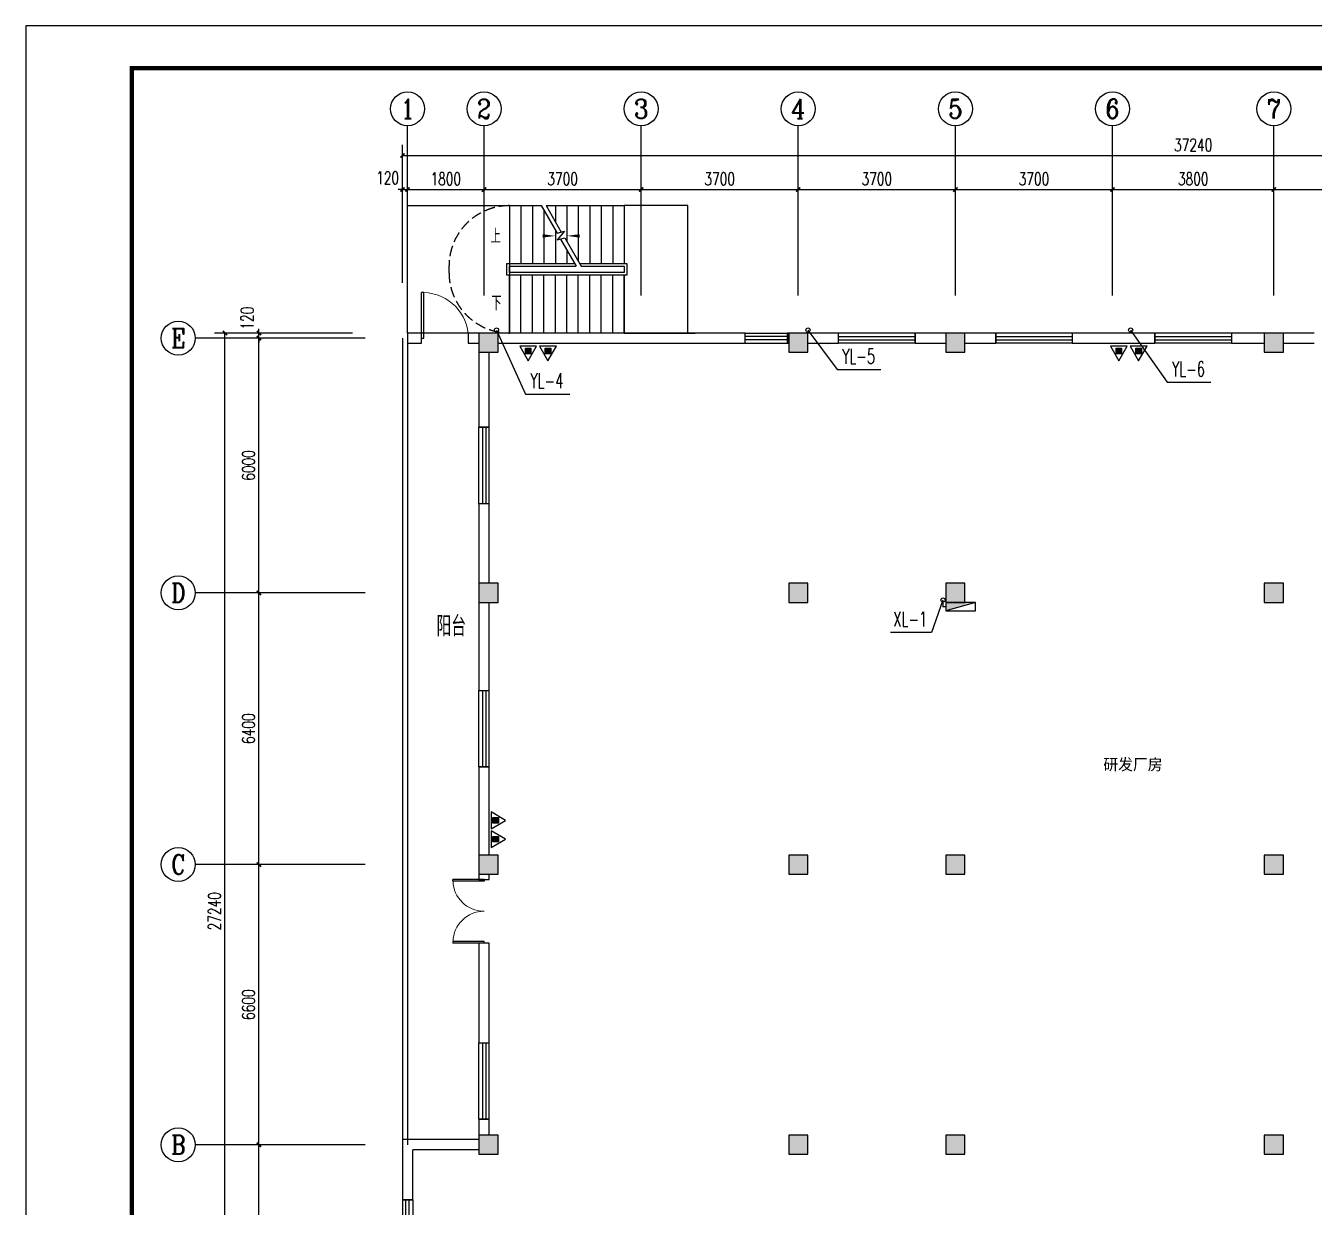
# Model space of a CAD drawing. Extents: x 343352 to 417652, y 770641 to 1036530.
# Drawn here: x 343352 to 373694, y 918455 to 946283 of the extents above; entities that cross this region are included whole.
import ezdxf
from ezdxf.enums import TextEntityAlignment as Align

# ---------------------------------------------------------------- set-up
doc = ezdxf.new("R2010")
doc.units = 0
doc.header["$LTSCALE"] = 1000
doc.header["$MEASUREMENT"] = 0
doc.linetypes.add('DASH', pattern=[0.35, 0.25, -0.1])
doc.linetypes.add('PHANTOM2', pattern=[1.25, 0.625, -0.125, 0.125, -0.125, 0.125, -0.125])
for name, color, linetype in [('46', 7, 'Continuous'), ('AXIS', 3, 'Continuous'), ('AXIS_TEXT', 7, 'Continuous'), ('COLUMN', 9, 'Continuous'), ('DIM_SYMB', 3, 'Continuous'), ('DIM_消防', 3, 'Continuous'), ('DIM_雨水', 3, 'Continuous'), ('EQUIP_消火栓', 7, 'Continuous'), ('EQUIP_消防', 7, 'Continuous'), ('PUB_HATCH', 8, 'Continuous'), ('PUB_TEXT', 7, 'Continuous'), ('PUB_TITLE', 4, 'Continuous'), ('STAIR', 2, 'Continuous'), ('VPIPE-消防', 1, 'Continuous'), ('VPIPE-雨水', 4, 'Continuous'), ('WALL', 9, 'Continuous'), ('WINDOW', 4, 'Continuous')]:
    doc.layers.add(name, color=color, linetype=linetype)
doc.layers.add('PIPE-消防', color=1, linetype='PHANTOM2', lineweight=50)
doc.styles.add('-黑体', font='msyh.ttf', dxfattribs={"width": 0.8})
doc.styles.add('_TCH_AXIS', font='COMPLEX', dxfattribs={"bigfont": 'GBCBIG'})
doc.styles.add('_TCH_DIM', font='SIMPLEX', dxfattribs={"bigfont": 'GBCBIG'})
doc.styles.add('_TCH_DIM_T3', font='SIMPLEX', dxfattribs={"width": 0.705882, "bigfont": 'GBCBIG'})
doc.styles.add('_TWT_SERIAL', font='COMPLEX', dxfattribs={"width": 0.8, "height": 3.5, "bigfont": 'HZTXT'})
doc.styles.add('COMPLEX', font='COMPLEX')
doc.styles.get("Standard").update_dxf_attribs({"font": 'gbenor.shx', "bigfont": 'gbcbig.shx'})
doc.dimstyles.new('_TCH_ARCH&&100', dxfattribs={"dimtxt": 297.5, "dimasz": 100, "dimexe": 250, "dimexo": 300, "dimgap": 100, "dimtad": 1, "dimdec": 0, "dimzin": 0, "dimdsep": 46, "dimtxsty": '_TCH_DIM_T3', "dimblk": 'ARCHTICK', "dimcen": 0.09, "dimclrt": 7, "dimazin": 2, "dimtfac": 1, "dimtdec": 0, "dimtix": 1, "dimtmove": 2, "dimatfit": 3, "dimfxl": 0, "dimtolj": 1, "dimtzin": 0, "dimarcsym": 0})

# ---------------------------------------------------------------- blocks, each defined once
blk = doc.blocks.new('GGGGG')
at = {"linetype": 'DASH'}
blk.add_lwpolyline([(353319, 849225), (353319, 849075)], dxfattribs=at)
for centre, start, end in [((354744, 849225), 89.9998, 180), ((354744, 849075), 180, 270.0002)]:
    blk.add_arc(centre, 1425, start, end, dxfattribs=at)
blk = doc.blocks.new('_ArchTick')
at = {"color": 0, "linetype": 'ByBlock', "const_width": 0.4}
blk.add_lwpolyline([(-0.5, -0.5), (0.5, 0.5)], dxfattribs=at)
blk = doc.blocks.new('*D127')
at = {"layer": 'AXIS', "color": 0, "lineweight": -2}
for p, q in [((351044, 919926), (348594, 919926)), ((348844, 911926), (348844, 919926)), ((351044, 911926), (348594, 911926))]:
    blk.add_line(p, q, dxfattribs=at)
at = {"layer": 'Defpoints', "color": 0}
for p in [(348844, 919926), (351344, 919926), (351344, 911926)]:
    blk.add_point(p, dxfattribs=at)
at = {"layer": 'AXIS', "color": 0, "lineweight": -2, "xscale": 100, "yscale": 100, "zscale": 100}
for p, rotation in [((348844, 919926), 90), ((348844, 911926), 270)]:
    blk.add_blockref('_ArchTick', p, dxfattribs=dict(at, rotation=rotation))
at = {"layer": 'AXIS', "color": 7, "insert": (348596, 915926), "char_height": 297.5, "attachment_point": 5, "rotation": 90, "style": '_TCH_DIM_T3'}
blk.add_mtext('\\A1;8000', dxfattribs=at)
blk = doc.blocks.new('*D128')
at = {"layer": 'AXIS', "color": 0, "lineweight": -2}
for p, q in [((351044, 926526), (348594, 926526)), ((348844, 919926), (348844, 926526)), ((351044, 919926), (348594, 919926))]:
    blk.add_line(p, q, dxfattribs=at)
at = {"layer": 'Defpoints', "color": 0}
for p in [(348844, 926526), (351344, 926526), (351344, 919926)]:
    blk.add_point(p, dxfattribs=at)
at = {"layer": 'AXIS', "color": 0, "lineweight": -2, "xscale": 100, "yscale": 100, "zscale": 100}
for p, rotation in [((348844, 926526), 90), ((348844, 919926), 270)]:
    blk.add_blockref('_ArchTick', p, dxfattribs=dict(at, rotation=rotation))
at = {"layer": 'AXIS', "color": 7, "insert": (348596, 923226), "char_height": 297.5, "attachment_point": 5, "rotation": 90, "style": '_TCH_DIM_T3'}
blk.add_mtext('\\A1;6600', dxfattribs=at)
blk = doc.blocks.new('*D129')
at = {"layer": 'AXIS', "color": 0, "lineweight": -2}
for p, q in [((351044, 932926), (348594, 932926)), ((348844, 926526), (348844, 932926)), ((351044, 926526), (348594, 926526))]:
    blk.add_line(p, q, dxfattribs=at)
at = {"layer": 'Defpoints', "color": 0}
for p in [(348844, 932926), (351344, 932926), (351344, 926526)]:
    blk.add_point(p, dxfattribs=at)
at = {"layer": 'AXIS', "color": 0, "lineweight": -2, "xscale": 100, "yscale": 100, "zscale": 100}
for p, rotation in [((348844, 932926), 90), ((348844, 926526), 270)]:
    blk.add_blockref('_ArchTick', p, dxfattribs=dict(at, rotation=rotation))
at = {"layer": 'AXIS', "color": 7, "insert": (348596, 929726), "char_height": 297.5, "attachment_point": 5, "rotation": 90, "style": '_TCH_DIM_T3'}
blk.add_mtext('\\A1;6400', dxfattribs=at)
blk = doc.blocks.new('*D130')
at = {"layer": 'AXIS', "color": 0, "lineweight": -2}
for p, q in [((351044, 938926), (348594, 938926)), ((348844, 932926), (348844, 938926)), ((351044, 932926), (348594, 932926))]:
    blk.add_line(p, q, dxfattribs=at)
at = {"layer": 'Defpoints', "color": 0}
for p in [(348844, 938926), (351344, 938926), (351344, 932926)]:
    blk.add_point(p, dxfattribs=at)
at = {"layer": 'AXIS', "color": 0, "lineweight": -2, "xscale": 100, "yscale": 100, "zscale": 100}
for p, rotation in [((348844, 938926), 90), ((348844, 932926), 270)]:
    blk.add_blockref('_ArchTick', p, dxfattribs=dict(at, rotation=rotation))
at = {"layer": 'AXIS', "color": 7, "insert": (348596, 935926), "char_height": 297.5, "attachment_point": 5, "rotation": 90, "style": '_TCH_DIM_T3'}
blk.add_mtext('\\A1;6000', dxfattribs=at)
blk = doc.blocks.new('*D131')
at = {"layer": 'AXIS', "color": 0, "lineweight": -2}
for p, q in [((348844, 939046), (348844, 939146)), ((351044, 939046), (348594, 939046)), ((351044, 938926), (348594, 938926)), ((348844, 938926), (348844, 939046)), ((348844, 938926), (348844, 938826))]:
    blk.add_line(p, q, dxfattribs=at)
at = {"layer": 'Defpoints', "color": 0}
for p in [(348844, 939046), (351344, 939046), (351344, 938926)]:
    blk.add_point(p, dxfattribs=at)
at = {"layer": 'AXIS', "color": 0, "lineweight": -2, "xscale": 100, "yscale": 100, "zscale": 100}
for p, rotation in [((348844, 939046), 270), ((348844, 938926), 90)]:
    blk.add_blockref('_ArchTick', p, dxfattribs=dict(at, rotation=rotation))
at = {"layer": 'AXIS', "color": 7, "insert": (348569, 939396), "char_height": 297.5, "attachment_point": 5, "rotation": 90, "style": '_TCH_DIM_T3'}
blk.add_mtext('\\A1;120', dxfattribs=at)
blk = doc.blocks.new('*D132')
at = {"layer": 'AXIS', "color": 0, "lineweight": -2}
for p, q in [((351044, 939046), (347794, 939046)), ((348044, 911806), (348044, 939046)), ((351044, 911806), (347794, 911806))]:
    blk.add_line(p, q, dxfattribs=at)
at = {"layer": 'Defpoints', "color": 0}
for p in [(348044, 939046), (351344, 939046), (351344, 911806)]:
    blk.add_point(p, dxfattribs=at)
at = {"layer": 'AXIS', "color": 0, "lineweight": -2, "xscale": 100, "yscale": 100, "zscale": 100}
for p, rotation in [((348044, 939046), 90), ((348044, 911806), 270)]:
    blk.add_blockref('_ArchTick', p, dxfattribs=dict(at, rotation=rotation))
at = {"layer": 'AXIS', "color": 7, "insert": (347796, 925426), "char_height": 297.5, "attachment_point": 5, "rotation": 90, "style": '_TCH_DIM_T3'}
blk.add_mtext('\\A1;27240', dxfattribs=at)
blk = doc.blocks.new('*D133')
at = {"layer": 'AXIS', "color": 0, "lineweight": -2}
for p, q in [((352224, 942426), (352124, 942426)), ((352224, 940226), (352224, 942676)), ((352224, 942426), (352344, 942426)), ((352344, 940226), (352344, 942676)), ((352344, 942426), (352444, 942426))]:
    blk.add_line(p, q, dxfattribs=at)
at = {"layer": 'Defpoints', "color": 0}
for p in [(352344, 942426), (352224, 939926), (352344, 939926)]:
    blk.add_point(p, dxfattribs=at)
at = {"layer": 'AXIS', "color": 0, "lineweight": -2, "xscale": 100, "yscale": 100, "zscale": 100}
blk.add_blockref('_ArchTick', (352224, 942426), dxfattribs=at)
at = {"layer": 'AXIS', "color": 0, "lineweight": -2, "xscale": 100, "yscale": 100, "zscale": 100, "rotation": 180}
blk.add_blockref('_ArchTick', (352344, 942426), dxfattribs=at)
at = {"layer": 'AXIS', "color": 7, "insert": (351874, 942701), "char_height": 297.5, "attachment_point": 5, "style": '_TCH_DIM_T3'}
blk.add_mtext('\\A1;120', dxfattribs=at)
blk = doc.blocks.new('*D134')
at = {"layer": 'AXIS', "color": 0, "lineweight": -2}
for p, q in [((352344, 940226), (352344, 942676)), ((352344, 942426), (354144, 942426)), ((354144, 940226), (354144, 942676))]:
    blk.add_line(p, q, dxfattribs=at)
at = {"layer": 'Defpoints', "color": 0}
for p in [(354144, 942426), (352344, 939926), (354144, 939926)]:
    blk.add_point(p, dxfattribs=at)
at = {"layer": 'AXIS', "color": 0, "lineweight": -2, "xscale": 100, "yscale": 100, "zscale": 100, "rotation": 180}
blk.add_blockref('_ArchTick', (352344, 942426), dxfattribs=at)
at = {"layer": 'AXIS', "color": 0, "lineweight": -2, "xscale": 100, "yscale": 100, "zscale": 100}
blk.add_blockref('_ArchTick', (354144, 942426), dxfattribs=at)
at = {"layer": 'AXIS', "color": 7, "insert": (353244, 942675), "char_height": 297.5, "attachment_point": 5, "style": '_TCH_DIM_T3'}
blk.add_mtext('\\A1;1800', dxfattribs=at)
blk = doc.blocks.new('*D135')
at = {"layer": 'AXIS', "color": 0, "lineweight": -2}
for p, q in [((354144, 940226), (354144, 942676)), ((354144, 942426), (357844, 942426)), ((357844, 940226), (357844, 942676))]:
    blk.add_line(p, q, dxfattribs=at)
at = {"layer": 'Defpoints', "color": 0}
for p in [(357844, 942426), (354144, 939926), (357844, 939926)]:
    blk.add_point(p, dxfattribs=at)
at = {"layer": 'AXIS', "color": 0, "lineweight": -2, "xscale": 100, "yscale": 100, "zscale": 100, "rotation": 180}
blk.add_blockref('_ArchTick', (354144, 942426), dxfattribs=at)
at = {"layer": 'AXIS', "color": 0, "lineweight": -2, "xscale": 100, "yscale": 100, "zscale": 100}
blk.add_blockref('_ArchTick', (357844, 942426), dxfattribs=at)
at = {"layer": 'AXIS', "color": 7, "insert": (355994, 942675), "char_height": 297.5, "attachment_point": 5, "style": '_TCH_DIM_T3'}
blk.add_mtext('\\A1;3700', dxfattribs=at)
blk = doc.blocks.new('*D136')
at = {"layer": 'AXIS', "color": 0, "lineweight": -2}
for p, q in [((357844, 940226), (357844, 942676)), ((357844, 942426), (361544, 942426)), ((361544, 940226), (361544, 942676))]:
    blk.add_line(p, q, dxfattribs=at)
at = {"layer": 'Defpoints', "color": 0}
for p in [(361544, 942426), (357844, 939926), (361544, 939926)]:
    blk.add_point(p, dxfattribs=at)
at = {"layer": 'AXIS', "color": 0, "lineweight": -2, "xscale": 100, "yscale": 100, "zscale": 100, "rotation": 180}
blk.add_blockref('_ArchTick', (357844, 942426), dxfattribs=at)
at = {"layer": 'AXIS', "color": 0, "lineweight": -2, "xscale": 100, "yscale": 100, "zscale": 100}
blk.add_blockref('_ArchTick', (361544, 942426), dxfattribs=at)
at = {"layer": 'AXIS', "color": 7, "insert": (359694, 942675), "char_height": 297.5, "attachment_point": 5, "style": '_TCH_DIM_T3'}
blk.add_mtext('\\A1;3700', dxfattribs=at)
blk = doc.blocks.new('*D137')
at = {"layer": 'AXIS', "color": 0, "lineweight": -2}
for p, q in [((361544, 940226), (361544, 942676)), ((361544, 942426), (365244, 942426)), ((365244, 940226), (365244, 942676))]:
    blk.add_line(p, q, dxfattribs=at)
at = {"layer": 'Defpoints', "color": 0}
for p in [(365244, 942426), (361544, 939926), (365244, 939926)]:
    blk.add_point(p, dxfattribs=at)
at = {"layer": 'AXIS', "color": 0, "lineweight": -2, "xscale": 100, "yscale": 100, "zscale": 100, "rotation": 180}
blk.add_blockref('_ArchTick', (361544, 942426), dxfattribs=at)
at = {"layer": 'AXIS', "color": 0, "lineweight": -2, "xscale": 100, "yscale": 100, "zscale": 100}
blk.add_blockref('_ArchTick', (365244, 942426), dxfattribs=at)
at = {"layer": 'AXIS', "color": 7, "insert": (363394, 942675), "char_height": 297.5, "attachment_point": 5, "style": '_TCH_DIM_T3'}
blk.add_mtext('\\A1;3700', dxfattribs=at)
blk = doc.blocks.new('*D138')
at = {"layer": 'AXIS', "color": 0, "lineweight": -2}
for p, q in [((365244, 940226), (365244, 942676)), ((365244, 942426), (368944, 942426)), ((368944, 940226), (368944, 942676))]:
    blk.add_line(p, q, dxfattribs=at)
at = {"layer": 'Defpoints', "color": 0}
for p in [(368944, 942426), (365244, 939926), (368944, 939926)]:
    blk.add_point(p, dxfattribs=at)
at = {"layer": 'AXIS', "color": 0, "lineweight": -2, "xscale": 100, "yscale": 100, "zscale": 100, "rotation": 180}
blk.add_blockref('_ArchTick', (365244, 942426), dxfattribs=at)
at = {"layer": 'AXIS', "color": 0, "lineweight": -2, "xscale": 100, "yscale": 100, "zscale": 100}
blk.add_blockref('_ArchTick', (368944, 942426), dxfattribs=at)
at = {"layer": 'AXIS', "color": 7, "insert": (367094, 942675), "char_height": 297.5, "attachment_point": 5, "style": '_TCH_DIM_T3'}
blk.add_mtext('\\A1;3700', dxfattribs=at)
blk = doc.blocks.new('*D139')
at = {"layer": 'AXIS', "color": 0, "lineweight": -2}
for p, q in [((368944, 940226), (368944, 942676)), ((368944, 942426), (372744, 942426)), ((372744, 940226), (372744, 942676))]:
    blk.add_line(p, q, dxfattribs=at)
at = {"layer": 'Defpoints', "color": 0}
for p in [(372744, 942426), (368944, 939926), (372744, 939926)]:
    blk.add_point(p, dxfattribs=at)
at = {"layer": 'AXIS', "color": 0, "lineweight": -2, "xscale": 100, "yscale": 100, "zscale": 100, "rotation": 180}
blk.add_blockref('_ArchTick', (368944, 942426), dxfattribs=at)
at = {"layer": 'AXIS', "color": 0, "lineweight": -2, "xscale": 100, "yscale": 100, "zscale": 100}
blk.add_blockref('_ArchTick', (372744, 942426), dxfattribs=at)
at = {"layer": 'AXIS', "color": 7, "insert": (370844, 942675), "char_height": 297.5, "attachment_point": 5, "style": '_TCH_DIM_T3'}
blk.add_mtext('\\A1;3800', dxfattribs=at)
blk = doc.blocks.new('*D140')
at = {"layer": 'AXIS', "color": 0, "lineweight": -2}
for p, q in [((372744, 940226), (372744, 942676)), ((372744, 942426), (376444, 942426)), ((376444, 940226), (376444, 942676))]:
    blk.add_line(p, q, dxfattribs=at)
at = {"layer": 'Defpoints', "color": 0}
for p in [(376444, 942426), (372744, 939926), (376444, 939926)]:
    blk.add_point(p, dxfattribs=at)
at = {"layer": 'AXIS', "color": 0, "lineweight": -2, "xscale": 100, "yscale": 100, "zscale": 100, "rotation": 180}
blk.add_blockref('_ArchTick', (372744, 942426), dxfattribs=at)
at = {"layer": 'AXIS', "color": 0, "lineweight": -2, "xscale": 100, "yscale": 100, "zscale": 100}
blk.add_blockref('_ArchTick', (376444, 942426), dxfattribs=at)
at = {"layer": 'AXIS', "color": 7, "insert": (374594, 942675), "char_height": 297.5, "attachment_point": 5, "style": '_TCH_DIM_T3'}
blk.add_mtext('\\A1;3700', dxfattribs=at)
blk = doc.blocks.new('*D146')
at = {"layer": 'AXIS', "color": 0, "lineweight": -2}
for p, q in [((352224, 940226), (352224, 943476)), ((389464, 940226), (389464, 943476)), ((352224, 943226), (389464, 943226))]:
    blk.add_line(p, q, dxfattribs=at)
at = {"layer": 'Defpoints', "color": 0}
for p in [(389464, 943226), (352224, 939926), (389464, 939926)]:
    blk.add_point(p, dxfattribs=at)
at = {"layer": 'AXIS', "color": 0, "lineweight": -2, "xscale": 100, "yscale": 100, "zscale": 100, "rotation": 180}
blk.add_blockref('_ArchTick', (352224, 943226), dxfattribs=at)
at = {"layer": 'AXIS', "color": 0, "lineweight": -2, "xscale": 100, "yscale": 100, "zscale": 100}
blk.add_blockref('_ArchTick', (389464, 943226), dxfattribs=at)
at = {"layer": 'AXIS', "color": 7, "insert": (370844, 943475), "char_height": 297.5, "attachment_point": 5, "style": '_TCH_DIM_T3'}
blk.add_mtext('\\A1;37240', dxfattribs=at)
blk = doc.blocks.new('$DorLib2D$00000001')
for p, q in [((0.45, 0.975), (0.5, 0.975)), ((0.45, 0), (0.45, 0.975)), ((0.5, 0), (0.5, 0.975)), ((0.5, 0), (0.45, 0))]:
    blk.add_line(p, q)
at = {"lineweight": 13}
blk.add_arc((0.475, 0), 0.975, 91.4693, 180, dxfattribs=at)
blk = doc.blocks.new('$TCHSYS$WIN2D')
for p, q in [((-0.5, 0.5), (0.5, 0.5)), ((-0.5, 0.5), (-0.5, -0.5)), ((0.5, 0.5), (0.5, -0.5)), ((0.5, 0.167), (-0.5, 0.167)), ((0.5, -0.167), (-0.5, -0.167)), ((-0.5, -0.5), (0.5, -0.5))]:
    blk.add_line(p, q)
blk = doc.blocks.new('$DorLib2D$00000002')
for p, q in [((-0.5, 0), (-0.5, 0.4875)), ((-0.475, 0.4875), (-0.5, 0.4875)), ((-0.475, 0), (-0.475, 0.4875)), ((0.475, 0), (0.475, 0.4875)), ((0.475, 0.4875), (0.5, 0.4875)), ((0.5, 0), (0.5, 0.4875)), ((-0.5, 0), (-0.475, 0)), ((0.5, 0), (0.475, 0))]:
    blk.add_line(p, q)
at = {"lineweight": 13}
for centre, start, end in [((-0.4875, 0), 0, 88.53072), ((0.4875, 0), 91.46928, 180)]:
    blk.add_arc(centre, 0.4875, start, end, dxfattribs=at)
blk = doc.blocks.new('_AXISO')
blk.add_circle((0, 0), 0.5)
at = {"layer": 'AXIS_TEXT', "style": 'COMPLEX', "width": 1.041667}
blk.add_attdef('A', text='', height=0.56, dxfattribs=at).set_placement((-0.25, -0.28), (0.25, -0.28), align=Align.FIT)
blk = doc.blocks.new('_FZH')
blk.add_lwpolyline([(-0.5, -0.5), (0.5, -0.5), (0.5, 0.5), (-0.5, 0.5)], close=True)
at = {"layer": 'PUB_HATCH'}
blk.add_solid([(-0.5, -0.5), (0.5, -0.5), (-0.5, 0.5), (0.5, 0.5)], dxfattribs=at)
blk = doc.blocks.new('$TwtSys$00000434')
for p, q in [((-0.5, 0.5), (-0.5, -0.5)), ((-0.5, -0.5), (0.5, 0.5)), ((0.5, 0.5), (-0.5, 0.5)), ((0.5, -0.5), (0.5, 0.5)), ((-0.5, -0.5), (0.5, -0.5))]:
    blk.add_line(p, q)
blk.add_solid([(0.5, -0.5), (0.5, 0.5), (-0.5, -0.5)])
blk = doc.blocks.new('$ATTACHMENT$00000214')
h = blk.add_hatch()
h.set_pattern_fill('ANSI31', color=256, scale=200, style=0)
h.set_pattern_definition([(45, (-38543.802, -6842.639), (-17.67767, 17.67767), [])])
h.paths.add_polyline_path([(-65, 2), (65, 2), (65, -128), (-65, -128)])
for points in [[(0, 172), (-198, -172), (198, -172)], [(-65, 2), (65, 2), (65, -128), (-65, -128)]]:
    blk.add_lwpolyline(points, close=True)

msp = doc.modelspace()

# ---------------------------------------------------------------- hatches: boundary and pattern name
at = {"layer": 'PIPE-消防'}
for points in [[(364951.8, 932601.2), (364934.3, 932601.2), (364934.3, 932583.7)], [(364951.8, 932601.2), (364951.8, 932583.7), (364934.3, 932583.7)]]:
    msp.add_hatch(color=256, dxfattribs=at).paths.add_polyline_path(points)

# ---------------------------------------------------------------- linework, layer by layer
msp.add_line((357614.3, 939046.2), (359114.3, 939046.2))
msp.add_lwpolyline([(352344.3, 939046.2), (352344.3, 942046.2), (354744.3, 942046.2), (354744.3, 939046.2)], close=True)
for points in [[(352224.3, 938926.2), (352224.3, 919806.2)], [(352344.3, 938926.2), (352344.3, 919926.2)]]:
    msp.add_lwpolyline(points)
at = {"layer": 'AXIS'}
for p, q in [((352344.3, 939926.2), (352344.3, 943926.2)), ((354144.3, 939926.2), (354144.3, 943926.2)), ((357844.3, 939926.2), (357844.3, 943926.2)), ((361544.3, 939926.2), (361544.3, 943926.2)), ((365244.3, 939926.2), (365244.3, 943926.2)), ((368944.3, 939926.2), (368944.3, 943926.2)), ((372744.3, 939926.2), (372744.3, 943926.2)), ((351344.3, 938926.2), (347344.3, 938926.2)), ((351344.3, 932926.2), (347344.3, 932926.2)), ((351344.3, 926526.2), (347344.3, 926526.2)), ((351344.3, 919926.2), (347344.3, 919926.2))]:
    msp.add_line(p, q, dxfattribs=at)
at = {"layer": 'DIM_SYMB'}
for points in [[(354609.4, 941333.7, 0, 0, 0), (355824.4, 941333.7, 0, 80, 0), (355524.4, 941333.7, 0, 0, 0)], [(354609.4, 939758.7, 0, 0, 0), (358194.4, 939758.7, 0, 0, 0), (358194.4, 941333.7, 0, 0, 0), (356094.4, 941333.7, 0, 80, 0), (356394.4, 941333.7, 0, 0, 0)]]:
    msp.add_lwpolyline(points, format="xyseb", dxfattribs=at)
at = {"layer": 'DIM_消防'}
for p, q in [((364951.8, 932757.3), (364680.9, 931990.4)), ((364680.9, 931990.4), (363712.1, 931990.4))]:
    msp.add_line(p, q, dxfattribs=at)
at = {"layer": 'DIM_雨水'}
for p, q in [((354437.8, 939114.9), (355122, 937609)), ((361772.5, 939114.9), (362462.3, 938183.5)), ((369371.3, 939114.9), (370229.8, 937884.5)), ((362462.3, 938183.5), (363488.5, 938183.5)), ((370229.8, 937884.5), (371256, 937884.5)), ((355122, 937609), (356167.5, 937609))]:
    msp.add_line(p, q, dxfattribs=at)
at = {"layer": 'PIPE-消防', "const_width": 35}
for points in [[(364951.8, 932707.3), (364951.8, 932601.2)], [(364951.8, 932601.2), (365019.3, 932601.2)]]:
    msp.add_lwpolyline(points, dxfattribs=at)
at = {"layer": 'PUB_TITLE'}
msp.add_lwpolyline([(343352.5, 904283.1), (402752.5, 904283.1), (402752.5, 946283.1), (343352.5, 946283.1)], close=True, dxfattribs=at)
at = {"layer": 'PUB_TITLE', "const_width": 100}
msp.add_lwpolyline([(345852.5, 905283.1), (401752.5, 905283.1), (401752.5, 945283.1), (345852.5, 945283.1)], close=True, dxfattribs=at)
at = {"layer": 'STAIR'}
for p, q in [((354744.4, 942046.2), (355490.3, 942046.2)), ((354744.4, 942046.2), (354744.4, 940681.2)), ((355014.4, 942046.2), (355014.4, 940681.2)), ((355284.4, 942046.2), (355284.4, 940681.2)), ((355490.3, 942046.2), (355864.4, 941398.1)), ((355554.4, 941935.2), (355554.4, 940681.2)), ((355605.7, 942046.2), (357444.4, 942046.2)), ((355605.7, 942046.2), (355964.4, 941424.9)), ((355824.4, 942046.2), (355824.4, 941667.5)), ((356094.4, 942046.2), (356094.4, 941199.9)), ((356364.4, 942046.2), (356364.4, 940732.2)), ((356634.4, 942046.2), (356634.4, 940681.2)), ((356904.4, 942046.2), (356904.4, 940681.2)), ((357174.4, 942046.2), (357174.4, 940681.2)), ((357444.4, 942046.2), (357444.4, 940681.2)), ((358944.4, 942046.2), (357444.4, 942046.2)), ((357444.4, 942046.2), (357444.4, 940681.2)), ((358944.4, 939046.2), (358944.4, 942046.2)), ((355824.4, 941467.5), (355824.4, 940681.2)), ((356036.8, 941444.3), (355863.9, 941238.2)), ((355863.9, 941238.2), (356044.3, 941286.6)), ((355864.4, 941398.1), (356036.8, 941444.3)), ((355944.3, 941259.8), (356313, 940621.2)), ((356044.3, 941286.6), (356428.5, 940621.2)), ((356094.4, 940999.9), (356094.4, 940681.2)), ((354684.4, 940411.2), (354684.4, 940681.2)), ((354684.4, 940681.2), (356278.3, 940681.2)), ((354744.4, 940621.2), (356313, 940621.2)), ((354744.4, 940471.2), (354744.4, 940621.2)), ((354744.4, 940621.2), (356313, 940621.2)), ((354744.4, 940621.2), (354744.4, 940471.2)), ((356393.8, 940681.2), (357504.4, 940681.2)), ((356428.5, 940621.2), (357444.4, 940621.2)), ((356428.5, 940621.2), (357444.4, 940621.2)), ((357444.4, 940621.2), (357444.4, 940471.2)), ((357444.4, 940621.2), (357444.4, 940471.2)), ((357504.4, 940681.2), (357504.4, 940411.2)), ((357504.4, 940411.2), (354684.4, 940411.2)), ((357444.4, 940471.2), (354744.4, 940471.2)), ((357444.4, 940471.2), (354744.4, 940471.2)), ((354744.4, 939046.2), (354744.4, 940411.2)), ((355014.4, 939046.2), (355014.4, 940411.2)), ((355284.4, 939046.2), (355284.4, 940411.2)), ((355554.4, 939046.2), (355554.4, 940411.2)), ((355824.4, 939046.2), (355824.4, 940411.2)), ((356094.4, 939046.2), (356094.4, 940411.2)), ((356364.4, 939046.2), (356364.4, 940411.2)), ((356634.4, 939046.2), (356634.4, 940411.2)), ((356904.4, 939046.2), (356904.4, 940411.2)), ((357174.4, 939046.2), (357174.4, 940411.2)), ((357444.4, 939046.2), (357444.4, 940411.2)), ((357444.4, 940411.2), (357444.4, 939046.2)), ((357444.4, 939046.2), (354744.4, 939046.2)), ((357444.4, 939046.2), (358944.4, 939046.2))]:
    msp.add_line(p, q, dxfattribs=at)
at = {"layer": 'VPIPE-消防'}
msp.add_circle((364951.8, 932757.3), 50, dxfattribs=at)
at = {"layer": 'VPIPE-雨水'}
for centre in [(354437.8, 939114.9), (361772.5, 939114.9), (369371.3, 939114.9)]:
    msp.add_circle(centre, 50, dxfattribs=at)
at = {"layer": 'WALL'}
for p, q in [((352674.3, 939046.2), (352344.3, 939046.2)), ((352344.3, 939046.2), (352344.3, 938806.2)), ((352344.3, 938806.2), (352674.3, 938806.2)), ((352674.3, 938806.2), (352674.3, 939046.2)), ((354024.3, 939046.2), (353774.3, 939046.2)), ((353774.3, 939046.2), (353774.3, 938806.2)), ((353774.3, 938806.2), (354024.3, 938806.2)), ((360294.3, 939046.2), (354474.3, 939046.2)), ((354474.3, 938806.2), (360294.3, 938806.2)), ((360294.3, 938806.2), (360294.3, 939046.2)), ((361319.3, 939046.2), (361294.3, 939046.2)), ((361294.3, 939046.2), (361294.3, 938806.2)), ((361294.3, 938806.2), (361319.3, 938806.2)), ((362494.3, 939046.2), (361769.3, 939046.2)), ((361769.3, 938806.2), (362494.3, 938806.2)), ((362494.3, 938806.2), (362494.3, 939046.2)), ((365019.3, 939046.2), (364294.3, 939046.2)), ((364294.3, 939046.2), (364294.3, 938806.2)), ((364294.3, 938806.2), (365019.3, 938806.2)), ((366194.3, 939046.2), (365469.3, 939046.2)), ((365469.3, 938806.2), (366194.3, 938806.2)), ((366194.3, 938806.2), (366194.3, 939046.2)), ((369944.3, 939046.2), (367994.3, 939046.2)), ((367994.3, 939046.2), (367994.3, 938806.2)), ((367994.3, 938806.2), (369944.3, 938806.2)), ((369944.3, 938806.2), (369944.3, 939046.2)), ((372519.3, 939046.2), (371744.3, 939046.2)), ((371744.3, 939046.2), (371744.3, 938806.2)), ((371744.3, 938806.2), (372519.3, 938806.2)), ((373694.3, 939046.2), (372969.3, 939046.2)), ((372969.3, 938806.2), (373694.3, 938806.2)), ((354024.3, 938596.2), (354024.3, 936826.2)), ((354264.3, 936826.2), (354264.3, 938596.2)), ((354024.3, 936826.2), (354264.3, 936826.2)), ((354264.3, 935026.2), (354024.3, 935026.2)), ((354024.3, 935026.2), (354024.3, 933151.2)), ((354264.3, 933151.2), (354264.3, 935026.2)), ((354024.3, 932701.2), (354024.3, 930626.2)), ((354264.3, 930626.2), (354264.3, 932701.2)), ((354024.3, 930626.2), (354264.3, 930626.2)), ((354264.3, 928826.2), (354024.3, 928826.2)), ((354024.3, 928826.2), (354024.3, 926751.2)), ((354264.3, 926751.2), (354264.3, 928826.2)), ((354024.3, 926301.2), (354024.3, 926176.2)), ((354024.3, 926176.2), (354264.3, 926176.2)), ((354264.3, 926176.2), (354264.3, 926301.2)), ((354264.3, 924676.2), (354024.3, 924676.2)), ((354024.3, 924676.2), (354024.3, 922326.2)), ((354264.3, 922326.2), (354264.3, 924676.2)), ((354024.3, 922326.2), (354264.3, 922326.2)), ((354264.3, 920526.2), (354024.3, 920526.2)), ((354024.3, 920526.2), (354024.3, 920151.2)), ((354264.3, 920151.2), (354264.3, 920526.2)), ((354024.3, 920046.2), (352224.3, 920046.2)), ((352224.3, 920046.2), (352224.3, 918626.2)), ((354024.3, 919806.2), (352464.3, 919806.2)), ((352464.3, 918626.2), (352464.3, 919806.2)), ((352224.3, 918626.2), (352464.3, 918626.2))]:
    msp.add_line(p, q, dxfattribs=at)

# ---------------------------------------------------------------- block references
msp.add_blockref('GGGGG', (0, 91396.2))
at = {"layer": 'AXIS'}
ref = msp.add_blockref('_AXISO', (352344.3, 944326.2), dxfattribs=dict(at, xscale=800, yscale=800, zscale=800))
ref.add_attrib('A', '1', dxfattribs={"layer": 'AXIS_TEXT', "height": 450.2, "style": '_TCH_AXIS', "width": 1.726397}).set_placement((352177.8, 944101.1), (352510.9, 944101.1), align=Align.FIT)
ref = msp.add_blockref('_AXISO', (354144.3, 944326.2), dxfattribs=dict(at, xscale=800, yscale=800, zscale=800))
ref.add_attrib('A', '2', dxfattribs={"layer": 'AXIS_TEXT', "height": 450.2, "style": '_TCH_AXIS', "width": 1.109827}).set_placement((353977.8, 944101.1), (354310.9, 944101.1), align=Align.FIT)
ref = msp.add_blockref('_AXISO', (357844.3, 944326.2), dxfattribs=dict(at, xscale=800, yscale=800, zscale=800))
ref.add_attrib('A', '3', dxfattribs={"layer": 'AXIS_TEXT', "height": 452, "style": '_TCH_AXIS', "width": 1.097143}).set_placement((357679, 944100.2), (358009.7, 944100.2), align=Align.FIT)
ref = msp.add_blockref('_AXISO', (361544.3, 944326.2), dxfattribs=dict(at, xscale=800, yscale=800, zscale=800))
ref.add_attrib('A', '4', dxfattribs={"layer": 'AXIS_TEXT', "height": 450.2, "style": '_TCH_AXIS', "width": 0.971098}).set_placement((361377.8, 944101.1), (361710.9, 944101.1), align=Align.FIT)
ref = msp.add_blockref('_AXISO', (365244.3, 944326.2), dxfattribs=dict(at, xscale=800, yscale=800, zscale=800))
ref.add_attrib('A', '5', dxfattribs={"layer": 'AXIS_TEXT', "height": 450.2, "style": '_TCH_AXIS', "width": 1.109827}).set_placement((365077.8, 944101.1), (365410.9, 944101.1), align=Align.FIT)
ref = msp.add_blockref('_AXISO', (368944.3, 944326.2), dxfattribs=dict(at, xscale=800, yscale=800, zscale=800))
ref.add_attrib('A', '6', dxfattribs={"layer": 'AXIS_TEXT', "height": 452, "style": '_TCH_AXIS', "width": 1.097143}).set_placement((368779, 944100.2), (369109.7, 944100.2), align=Align.FIT)
ref = msp.add_blockref('_AXISO', (372744.3, 944326.2), dxfattribs=dict(at, xscale=800, yscale=800, zscale=800))
ref.add_attrib('A', '7', dxfattribs={"layer": 'AXIS_TEXT', "height": 450.2, "style": '_TCH_AXIS', "width": 1.109827}).set_placement((372577.8, 944101.1), (372910.9, 944101.1), align=Align.FIT)
ref = msp.add_blockref('_AXISO', (346944.3, 938926.2), dxfattribs=dict(at, xscale=800, yscale=800, zscale=800))
ref.add_attrib('A', 'E', dxfattribs={"layer": 'AXIS_TEXT', "height": 448.3, "style": '_TCH_AXIS', "width": 0.982456}).set_placement((346776.6, 938702), (347112.1, 938702), align=Align.FIT)
ref = msp.add_blockref('_AXISO', (346944.3, 932926.2), dxfattribs=dict(at, xscale=800, yscale=800, zscale=800))
ref.add_attrib('A', 'D', dxfattribs={"layer": 'AXIS_TEXT', "height": 448.3, "style": '_TCH_AXIS', "width": 0.924665}).set_placement((346776.6, 932702), (347112.1, 932702), align=Align.FIT)
ref = msp.add_blockref('_AXISO', (346944.3, 926526.2), dxfattribs=dict(at, xscale=800, yscale=800, zscale=800))
ref.add_attrib('A', 'C', dxfattribs={"layer": 'AXIS_TEXT', "height": 452, "style": '_TCH_AXIS', "width": 1.024}).set_placement((346779, 926300.2), (347109.7, 926300.2), align=Align.FIT)
ref = msp.add_blockref('_AXISO', (346944.3, 919926.2), dxfattribs=dict(at, xscale=800, yscale=800, zscale=800))
ref.add_attrib('A', 'B', dxfattribs={"layer": 'AXIS_TEXT', "height": 448.3, "style": '_TCH_AXIS', "width": 0.924665}).set_placement((346776.6, 919702), (347112.1, 919702), align=Align.FIT)
at = {"layer": 'COLUMN', "xscale": 450, "yscale": 450, "zscale": 450}
for p in [(354249.3, 938821.2), (361544.3, 938821.2), (365244.3, 938821.2), (372744.3, 938821.2), (354249.3, 932926.2), (361544.3, 932926.2), (365244.3, 932926.2), (372744.3, 932926.2), (354249.3, 926526.2), (361544.3, 926526.2), (365244.3, 926526.2), (372744.3, 926526.2), (354249.3, 919926.2), (361544.3, 919926.2), (365244.3, 919926.2), (372744.3, 919926.2)]:
    msp.add_blockref('_FZH', p, dxfattribs=at)
at = {"layer": 'EQUIP_消火栓', "xscale": 700, "yscale": 200, "zscale": 700, "rotation": 180}
msp.add_blockref('$TwtSys$00000434', (365369.3, 932601.2), dxfattribs=at)
at = {"layer": 'EQUIP_消防'}
for p, rotation in [((355182.6, 938560.4), 180), ((355649.6, 938560.4), 180), ((369091.7, 938560.4), 180), ((369558.7, 938560.4), 180), ((354480.8, 927566.9), 270), ((354480.8, 927123.2), 270)]:
    msp.add_blockref('$ATTACHMENT$00000214', p, dxfattribs=dict(at, rotation=rotation))
at = {"layer": 'WINDOW'}
for name, p, xscale, yscale, zscale in [('$DorLib2D$00000001', (353224.3, 938926.2), -1100, 1100, -1100), ('$TCHSYS$WIN2D', (360794.3, 938926.2), 1000, -240, 1000), ('$TCHSYS$WIN2D', (363394.3, 938926.2), -1800, -240, -1800), ('$TCHSYS$WIN2D', (367094.3, 938926.2), -1800, 240, -1800), ('$TCHSYS$WIN2D', (370844.3, 938926.2), -1800, 240, -1800)]:
    msp.add_blockref(name, p, dxfattribs=dict(at, xscale=xscale, yscale=yscale, zscale=zscale))
for name, p, xscale, yscale, zscale, rotation in [('$TCHSYS$WIN2D', (354144.3, 935926.2), 1800, -240, 1800, 90), ('$TCHSYS$WIN2D', (354144.3, 929726.2), 1800, 240, 1800, 90), ('$DorLib2D$00000002', (354144.3, 925426.2), 1500, 1500, 1500, 90), ('$TCHSYS$WIN2D', (354144.3, 921426.2), 1800, 240, 1800, 90), ('$TCHSYS$WIN2D', (352344.3, 917726.2), 1800, 240, 1800, 270)]:
    msp.add_blockref(name, p, dxfattribs=dict(at, xscale=xscale, yscale=yscale, zscale=zscale, rotation=rotation))

# ---------------------------------------------------------------- texts
at = {"layer": '46', "linetype": 'Continuous', "style": '-黑体', "width": 0.95}
msp.add_text('研发厂房', height=269.2, dxfattribs=at).set_placement((368727.8, 928750.1))
at = {"layer": 'DIM_SYMB', "color": 7, "style": '_TCH_DIM'}
for s, p in [('上', (354295.8, 941158.7)), ('下', (354314.5, 939583.7))]:
    msp.add_text(s, height=337.6, dxfattribs=at).set_placement(p)
at = {"layer": 'DIM_消防', "color": 7, "style": '_TWT_SERIAL', "width": 0.64}
msp.add_text('XL-1', height=350, dxfattribs=at).set_placement((363782.1, 932130.4))
at = {"layer": 'DIM_雨水', "color": 7, "style": '_TWT_SERIAL', "width": 0.64}
for s, p in [('YL-5', (362575.8, 938323.5)), ('YL-6', (370343.3, 938024.5)), ('YL-4', (355233.5, 937749))]:
    msp.add_text(s, height=350, dxfattribs=at).set_placement(p)
at = {"layer": 'PUB_TEXT'}
msp.add_text('阳台', height=482.27, dxfattribs=at).set_placement((353025.3, 931898.2))

# ---------------------------------------------------------------- dimensions: what is measured, and where the dimension line sits
at = {"layer": 'AXIS'}
for p1, p2, distance, picture, middle in [((352224.3, 939926.2), (389464.3, 939926.2), 3300, '*D146', (370844.3, 943475)), ((352344.3, 939926.2), (354144.3, 939926.2), 2500, '*D134', (353244.3, 942675)), ((354144.3, 939926.2), (357844.3, 939926.2), 2500, '*D135', (355994.3, 942675)), ((357844.3, 939926.2), (361544.3, 939926.2), 2500, '*D136', (359694.3, 942675)), ((361544.3, 939926.2), (365244.3, 939926.2), 2500, '*D137', (363394.3, 942675)), ((365244.3, 939926.2), (368944.3, 939926.2), 2500, '*D138', (367094.3, 942675)), ((368944.3, 939926.2), (372744.3, 939926.2), 2500, '*D139', (370844.3, 942675)), ((372744.3, 939926.2), (376444.3, 939926.2), 2500, '*D140', (374594.3, 942675)), ((351344.3, 911806.2), (351344.3, 939046.2), 3300, '*D132', (347795.6, 925426.2)), ((351344.3, 932926.2), (351344.3, 938926.2), 2500, '*D130', (348595.6, 935926.2)), ((351344.3, 926526.2), (351344.3, 932926.2), 2500, '*D129', (348595.6, 929726.2)), ((351344.3, 919926.2), (351344.3, 926526.2), 2500, '*D128', (348595.6, 923226.2)), ((351344.3, 911926.2), (351344.3, 919926.2), 2500, '*D127', (348595.6, 915926.2))]:
    dim = msp.add_aligned_dim(p1=p1, p2=p2, distance=distance, dimstyle='_TCH_ARCH&&100', dxfattribs=at)
    dim.commit()
    dim.dimension.update_dxf_attribs({"geometry": picture, "text_midpoint": middle})
for base, p1, p2, angle, picture, middle in [((352344.3, 942426.2), (352224.3, 939926.2), (352344.3, 939926.2), 0, '*D133', (351874.3, 942701.2)), ((348844.3, 939046.2), (351344.3, 938926.2), (351344.3, 939046.2), 90, '*D131', (348569.3, 939396.2))]:
    dim = msp.add_linear_dim(base=base, p1=p1, p2=p2, angle=angle, dimstyle='_TCH_ARCH&&100', dxfattribs=at)
    dim.commit()
    dim.dimension.update_dxf_attribs({"geometry": picture, "text_midpoint": middle, "dimtype": 129})

doc.saveas('drawing.dxf')
